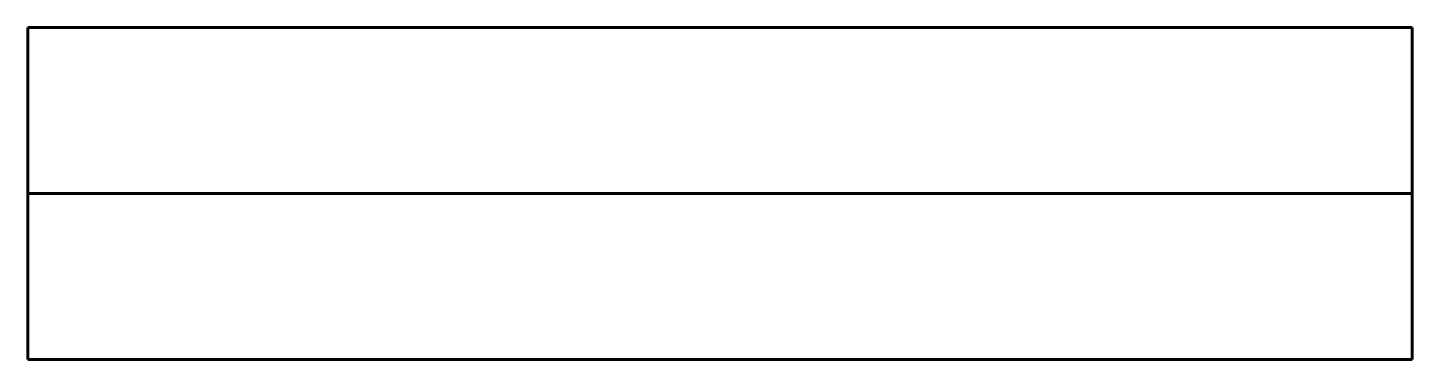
# Model space of a CAD drawing. Header units: millimetres. Extents: x 916.7 to 966.7, y -3.8 to 8.2.
import ezdxf

# ---------------------------------------------------------------- set-up
doc = ezdxf.new("R2010")
doc.units = ezdxf.units.MM
doc.linetypes.add('K5LT_BASIC', pattern=[0])
doc.layers.add('Системный слой', color=7, linetype='Continuous')

msp = doc.modelspace()

# ---------------------------------------------------------------- linework, layer by layer
at = {"layer": 'Системный слой', "color": 150, "linetype": 'K5LT_BASIC', "lineweight": 60, "true_color": 0x0080ff}
for p, q in [((916.658, 2.173), (916.658, 8.173)), ((966.658, 8.173), (916.658, 8.173)), ((966.658, 2.173), (966.658, 8.173)), ((916.658, 2.173), (916.658, -3.827)), ((916.658, 2.173), (966.658, 2.173)), ((966.658, -3.827), (966.658, 2.173)), ((916.658, -3.827), (966.658, -3.827))]:
    msp.add_line(p, q, dxfattribs=at)

doc.saveas('drawing.dxf')
